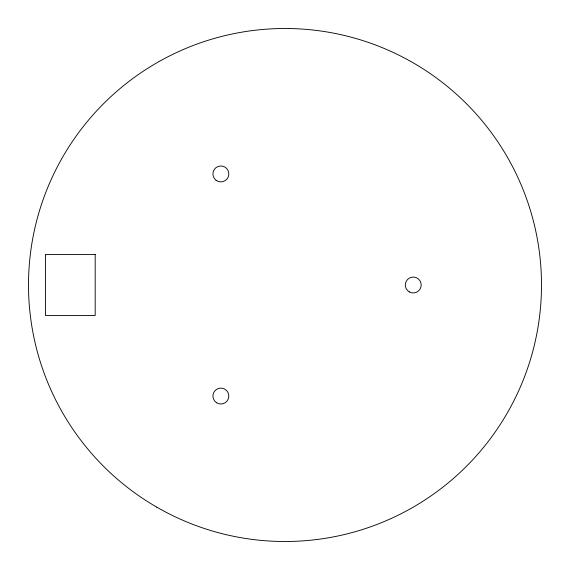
<?xml version="1.0" encoding="UTF-8"?>
<svg xmlns="http://www.w3.org/2000/svg" width="570" height="570" viewBox="0 0 570 570"><rect width="100%" height="100%" fill="white"/><g stroke="black" fill="none" stroke-linecap="round" stroke-linejoin="round"><path stroke-width="0.85" d="M95.19 254.448L45.429 254.448L45.429 315.495L95.19 315.495L95.19 254.448M156.75 507.136A256.5 256.5 0 0 0 541.5 285A256.5 256.5 0 0 0 156.75 62.864A256.5 256.5 0 0 0 156.75 507.136M409.274 291.883A7.952 7.952 0 0 0 421.202 285A7.952 7.952 0 0 0 409.274 278.117A7.952 7.952 0 0 0 409.274 291.883M216.08 180.277A7.952 7.952 0 0 0 228.769 174.912A7.952 7.952 0 0 0 217.776 166.611A7.952 7.952 0 0 0 216.08 180.277M216.486 402.698A7.952 7.952 0 0 0 228.812 396.556A7.952 7.952 0 0 0 217.334 388.947A7.952 7.952 0 0 0 216.486 402.698"/></g></svg>
